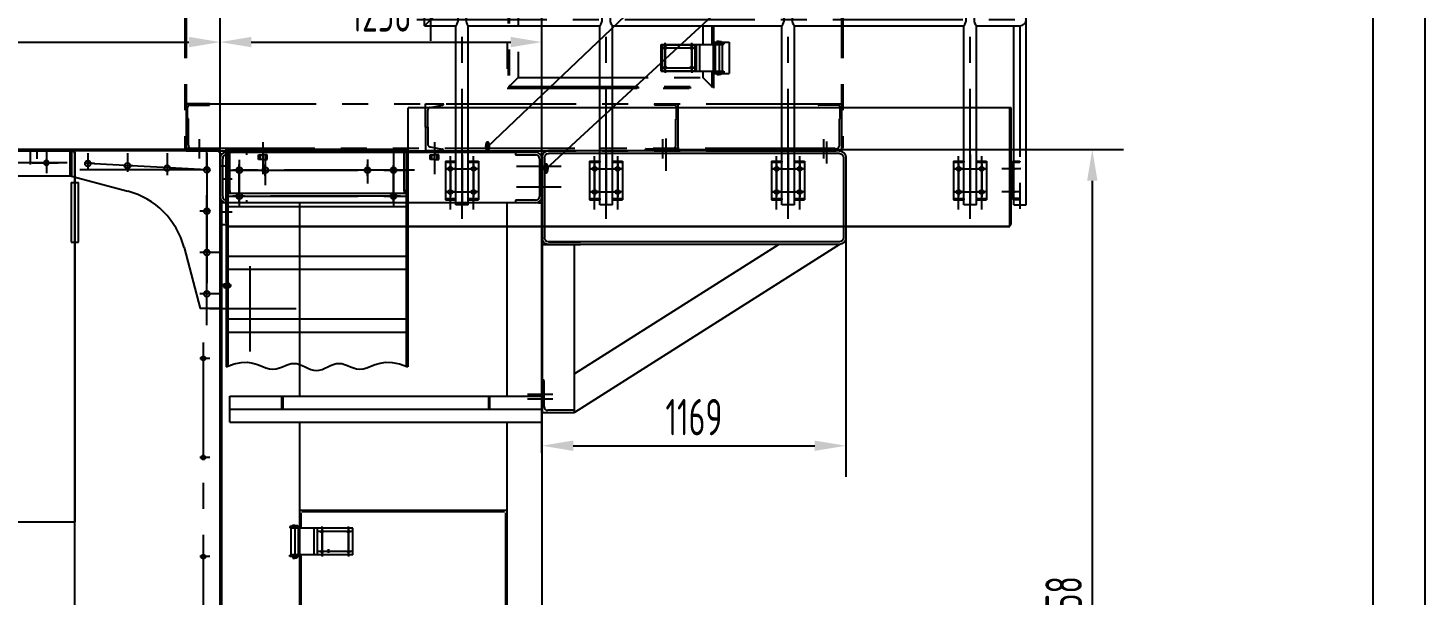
# Model space of a CAD drawing. Header units: millimetres. Extents: x 0 to 16800, y -476 to 11880.
# Drawn here: x 11427 to 16800, y 5727 to 7908 of the extents above; entities that cross this region are included whole.
import ezdxf
from ezdxf.enums import TextEntityAlignment as Align

# ---------------------------------------------------------------- set-up
doc = ezdxf.new("R2010")
doc.units = ezdxf.units.MM
doc.header["$LTSCALE"] = 400
for name, pattern in [('F', [0.75, 0.5, -0.25]), ('G', [2, 1.25, -0.25, 0.25, -0.25]), ('K', [2.5, 1.25, -0.25, 0.25, -0.25, 0.25, -0.25])]:
    doc.linetypes.add(name, pattern=pattern)
for name, color, linetype in [('01', 7, 'Continuous'), ('02', 1, 'Continuous'), ('04', 2, 'F'), ('05', 142, 'G'), ('07', 6, 'K'), ('08', 1, 'Continuous'), ('11', 3, 'Continuous')]:
    doc.layers.add(name, color=color, linetype=linetype)
doc.layers.get('04').off()
doc.styles.get("Standard").update_dxf_attribs({"font": 'isocp', "width": 0.707, "bigfont": 'intecad.shx'})
doc.dimstyles.new('INTE', dxfattribs={"dimscale": 40, "dimtxt": 3.5, "dimasz": 3, "dimexe": 3, "dimexo": 0, "dimgap": 1, "dimtad": 1, "dimdec": 0, "dimdsep": 46, "dimtxsty": 'Standard', "dimcen": 0, "dimclrd": 1, "dimclre": 1, "dimclrt": 3, "dimaunit": 1, "dimadec": 0, "dimazin": 0, "dimtfac": 1, "dimtdec": 0, "dimtmove": 0, "dimatfit": 0, "dimfxl": 1, "dimarcsym": 0})

# ---------------------------------------------------------------- blocks, each defined once
blk = doc.blocks.new('*D148')
at = {"layer": '08', "color": 1, "lineweight": -2}
for p, q in [((13863.1, 7440), (15640.2, 7440)), ((15520.2, 7320), (15520.2, 3902)), ((12131, 3782), (15640.2, 3782))]:
    blk.add_line(p, q, dxfattribs=at)
at = {"layer": '08', "color": 1}
for points in [[(15500.2, 7320), (15540.2, 7320), (15520.2, 7440)], [(15500.2, 3902), (15540.2, 3902), (15520.2, 3782)]]:
    blk.add_solid(points, dxfattribs=at)
at = {"layer": 'Defpoints', "color": 0}
for p in [(13863.1, 7440), (12131, 3782), (15520.2, 3782)]:
    blk.add_point(p, dxfattribs=at)
at = {"layer": '08', "color": 3, "insert": (15410.2, 5670.6), "char_height": 140, "attachment_point": 5, "rotation": 90}
blk.add_mtext('3658', dxfattribs=at)
blk = doc.blocks.new('*U129', base_point=(20854.1, 5441.7))
for p, q in [((18536.6, 5791.7), (20365.6, 5791.7)), ((18536.6, 5791.7), (18536.6, 5689.7)), ((20365.6, 5791.7), (20365.6, 5689.7)), ((18536.6, 5689.7), (20365.6, 5689.7))]:
    blk.add_line(p, q)
at = {"layer": '01'}
blk.add_line((18542.6, 5689.7), (18542.6, 5791.7), dxfattribs=at)
for centre in [(18633.6, 5740.7), (18836.6, 5740.7), (19039.6, 5740.7), (19242.6, 5740.7), (19445.6, 5740.7), (19648.6, 5740.7), (19851.6, 5740.7), (20054.6, 5740.7), (20257.6, 5740.7)]:
    blk.add_circle(centre, 9.5, dxfattribs=at)
at = {"layer": '05', "color": 4, "linetype": 'G'}
for p, q in [((18633.6, 5782.5), (18633.6, 5700.7)), ((18836.6, 5782.5), (18836.6, 5700.7)), ((19039.6, 5782.5), (19039.6, 5700.7)), ((19242.6, 5782.5), (19242.6, 5700.7)), ((19445.6, 5782.5), (19445.6, 5700.7)), ((19648.6, 5782.5), (19648.6, 5700.7)), ((19851.6, 5782.5), (19851.6, 5700.7)), ((20054.6, 5782.5), (20054.6, 5700.7)), ((20257.6, 5782.5), (20257.6, 5700.7)), ((18553.5, 5740.7), (20345.8, 5740.7))]:
    blk.add_line(p, q, dxfattribs=at)
blk = doc.blocks.new('ryfyg')
for p, q in [((27038.4, 37106.3), (27597.4, 37106.3)), ((27038.4, 37106.3), (27038.4, 37004.3)), ((27610.4, 37101.8), (27054.9, 37101.8)), ((27597.4, 37106.3), (27610.4, 37093.3)), ((27610.4, 37093.3), (27610.4, 36496.3)), ((27038.4, 37004.3), (27255.5, 36946.7)), ((27472, 36730.5), (27534.4, 36496.3)), ((27610.4, 36496.3), (27534.4, 36496.3))]:
    blk.add_line(p, q)
blk.add_arc((27177.3, 36651.9), 305, 14.9314, 75.1329)
at = {"layer": '01', "color": 7, "linetype": 'Continuous'}
for p, q in [((27605.4, 37106.8), (25227.4, 37106.8)), ((26905.4, 37096.8), (26905.4, 37071.8)), ((27051.4, 33480.8), (27051.4, 37101.8)), ((27605.4, 37106.8), (27605.4, 37101.8)), ((27610.4, 33480.8), (27610.4, 37101.8)), ((27037.4, 36979.8), (27037.4, 36750.8)), ((27037.4, 36979.8), (27065.4, 36979.8)), ((27065.4, 36750.8), (27065.4, 36979.8)), ((27037.4, 36750.8), (27065.4, 36750.8))]:
    blk.add_line(p, q, dxfattribs=at)
at = {"layer": '01'}
for p, q in [((26294.4, 37101.8), (27046.4, 37101.8)), ((27046.4, 37096.8), (27046.4, 37101.8)), ((27046.4, 37096.8), (27051.4, 37096.8)), ((27054.9, 37101.8), (27051.4, 37101.8)), ((27051.4, 37096.8), (27051.4, 35674.8)), ((26289.4, 35674.8), (27051.4, 35674.8))]:
    blk.add_line(p, q, dxfattribs=at)
for centre, radius in [((26942.4, 37055.8), 8), ((27101.9, 37052.8), 11), ((27254.4, 37044.8), 11), ((27407.4, 37035.8), 11), ((27559.4, 37028.8), 11), ((27559.4, 36869.8), 11), ((27559.4, 36710.8), 11), ((27559.4, 36710.8), 11), ((27559.4, 36551.8), 11), ((27559.4, 36551.8), 11), ((27546.4, 36303.8), 8), ((27546.4, 35922.8), 8), ((27546.4, 35541.8), 8)]:
    blk.add_circle(centre, radius, dxfattribs=at)
at = {"layer": '05'}
for p, q in [((26880.4, 37096.8), (26880.4, 37049.9)), ((26942.4, 37096.8), (26942.4, 37033.8)), ((27559.4, 37028.8), (27101.9, 37052.8)), ((27274.8, 37043.8), (27239.3, 37043.8)), ((27254.4, 37059.6), (27254.4, 37035.7))]:
    blk.add_line(p, q, dxfattribs=at)
at = {"layer": '05', "color": 4, "linetype": 'G'}
for p, q in [((27102.4, 37093.3), (27102.4, 37031.7)), ((27254.4, 37093.3), (27254.4, 37021.3)), ((27407.4, 37093.3), (27407.4, 37008.2)), ((27559.4, 36431.7), (27559.4, 37101.8)), ((27559.4, 37093.3), (27559.4, 36496.3)), ((26287.2, 37055.8), (27081.6, 37055.8)), ((27571.6, 37028.8), (27054.9, 37028.8)), ((27127, 37052.8), (27087.1, 37052.8)), ((27571.6, 36869.8), (27532.3, 36869.8)), ((27571.6, 36710.8), (27532.3, 36710.8)), ((27610.4, 36710.8), (27534.4, 36710.8)), ((27571.6, 36551.8), (27532.3, 36551.8)), ((27610.4, 36551.8), (27534.4, 36551.8)), ((27546.4, 33524.8), (27546.4, 36365.2)), ((27571.6, 36303.8), (27532.3, 36303.8)), ((27571.6, 35922.8), (27532.3, 35922.8)), ((27571.6, 35541.8), (27532.3, 35541.8))]:
    blk.add_line(p, q, dxfattribs=at)
at = {"layer": '01', "color": 7, "linetype": 'Continuous', "xscale": -1}
blk.add_blockref('*U129', (24721.9, 36756.8), dxfattribs=at)
blk = doc.blocks.new('*D156')
at = {"layer": '08', "color": 1, "lineweight": -2}
for p, q in [((9765.7, 7439.5), (9765.7, 7973.3)), ((12165.7, 7439.5), (12165.7, 7973.3)), ((9885.7, 7853.3), (12045.7, 7853.3))]:
    blk.add_line(p, q, dxfattribs=at)
at = {"layer": '08', "color": 1}
for points in [[(9885.7, 7873.3), (9885.7, 7833.3), (9765.7, 7853.3)], [(12045.7, 7873.3), (12045.7, 7833.3), (12165.7, 7853.3)]]:
    blk.add_solid(points, dxfattribs=at)
at = {"layer": 'Defpoints', "color": 0}
for p in [(12165.7, 7853.3), (9765.7, 7439.5), (12165.7, 7439.5)]:
    blk.add_point(p, dxfattribs=at)
at = {"layer": '08', "color": 3, "insert": (10965.7, 7963.3), "char_height": 140, "attachment_point": 5}
blk.add_mtext('2400', dxfattribs=at)
blk = doc.blocks.new('*U197', base_point=(2337.3, 1676.3))
at = {"layer": '01'}
blk.add_circle((2337.3, 1676.3), 3, dxfattribs=at)
at = {"layer": '02'}
blk.add_arc((2337.3, 1676.3), 4, 260, 170, dxfattribs=at)
at = {"layer": '05'}
for p, q in [((2344.3, 1676.3), (2330.3, 1676.3)), ((2337.3, 1683.3), (2337.3, 1669.3))]:
    blk.add_line(p, q, dxfattribs=at)
blk = doc.blocks.new('RWERW')
for p, q in [((-8003.1, 30599.4), (-8003.1, 30598.4)), ((-8003.1, 30496.4), (-8003.1, 30495.4))]:
    blk.add_line(p, q)
at = {"layer": '01', "color": 7, "linetype": 'Continuous'}
for p, q in [((-8211, 30598.4), (-7974.1, 30598.4)), ((-7996.1, 30598.4), (-7996.1, 30599.4)), ((-7980.1, 30598.4), (-7980.1, 30599.4)), ((-8211, 30496.4), (-7974.1, 30496.4)), ((-7996.1, 30484.9), (-7980.1, 30484.9))]:
    blk.add_line(p, q, dxfattribs=at)
at = {"layer": '01'}
for p, q in [((-8211, 30496.4), (-8211, 30598.4)), ((-8074.9, 30496.4), (-8074.9, 30598.4)), ((-8062.3, 30496.4), (-8062.3, 30598.4)), ((-8007.1, 30605.4), (-7969.1, 30605.4)), ((-8007.1, 30605.4), (-8007.1, 30599.4)), ((-8007.1, 30599.4), (-7969.1, 30599.4)), ((-8002.1, 30496.4), (-8002.1, 30598.4)), ((-7988.1, 30609.4), (-7996.4, 30609.4)), ((-7996.3, 30605.9), (-7988.1, 30605.9)), ((-7988.1, 30609.4), (-7979.9, 30609.4)), ((-7979.9, 30605.9), (-7988.1, 30605.9)), ((-7974.1, 30496.4), (-7974.1, 30598.4)), ((-7969.1, 30605.4), (-7969.1, 30599.4)), ((-8007.1, 30489.4), (-8007.1, 30495.4)), ((-8007.1, 30495.4), (-7969.1, 30495.4)), ((-8007.1, 30489.4), (-7996.1, 30489.4)), ((-7988.1, 30489.4), (-7997.8, 30489.4)), ((-7997.8, 30489.4), (-7997.8, 30488.4)), ((-7997.8, 30488.4), (-7988.1, 30488.4)), ((-7996.1, 30488.4), (-7996.1, 30484.9)), ((-7996.1, 30484.9), (-7995.2, 30483.4)), ((-7995.5, 30489.4), (-7995.5, 30488.4)), ((-7995.2, 30483.4), (-7988.1, 30483.4)), ((-7988.1, 30489.4), (-7978.4, 30489.4)), ((-7978.4, 30488.4), (-7988.1, 30488.4)), ((-7981, 30483.4), (-7988.1, 30483.4)), ((-7980.1, 30484.9), (-7981, 30483.4)), ((-7980.8, 30489.4), (-7980.8, 30488.4)), ((-7980.1, 30489.4), (-7969.1, 30489.4)), ((-7980.1, 30488.4), (-7980.1, 30484.9)), ((-7978.4, 30489.4), (-7978.4, 30488.4)), ((-7969.1, 30489.4), (-7969.1, 30495.4))]:
    blk.add_line(p, q, dxfattribs=at)
for centre in [(-8195, 30585.4), (-8093, 30585.4), (-8195, 30509.4), (-8093, 30509.4)]:
    blk.add_circle(centre, 3, dxfattribs=at)
for centre, radius, start, end in [((-7996.3, 30607.7), 1.75, 91.2223, 270), ((-7996.6, 30605.4), 0.5, 0, 90), ((-7979.6, 30605.4), 0.5, 90, 180), ((-7979.9, 30607.7), 1.75, 268.7776, 90)]:
    blk.add_arc(centre, radius, start, end, dxfattribs=at)
at = {"layer": '02'}
for centre in [(-8195, 30585.4), (-8093, 30585.4), (-8195, 30509.4), (-8093, 30509.4)]:
    blk.add_arc(centre, 4, 260, 170, dxfattribs=at)
at = {"layer": '05', "color": 4, "linetype": 'G'}
for p, q in [((-8210.2, 30585.4), (-8075.9, 30585.4)), ((-8195, 30492.2), (-8195, 30605.5)), ((-8093, 30492.2), (-8093, 30605.5)), ((-8210.2, 30509.4), (-8075.9, 30509.4))]:
    blk.add_line(p, q, dxfattribs=at)
at = {"layer": '05'}
for p, q in [((-8188, 30585.4), (-8202, 30585.4)), ((-8195, 30592.4), (-8195, 30578.4)), ((-8086, 30585.4), (-8100, 30585.4)), ((-8093, 30592.4), (-8093, 30578.4)), ((-7988.1, 30611.9), (-7988.1, 30480.2)), ((-8188, 30509.4), (-8202, 30509.4)), ((-8188, 30509.4), (-8202, 30509.4)), ((-8195, 30502.4), (-8195, 30516.4)), ((-8195, 30516.4), (-8195, 30502.4)), ((-8117.9, 30504.1), (-8117.9, 30518.1)), ((-8117.9, 30518.1), (-8117.9, 30504.1)), ((-8086, 30509.4), (-8100, 30509.4))]:
    blk.add_line(p, q, dxfattribs=at)
blk = doc.blocks.new('GFFS')
at = {"layer": '01'}
for p, q in [((51135.5, 19220.3), (52335.5, 19220.3)), ((51135.5, 19120.3), (51135.5, 19220.3)), ((51335.5, 19170.3), (51335.5, 19220.3)), ((51340.5, 19170.3), (51340.5, 19220.3)), ((52130.5, 19170.3), (52130.5, 19220.3)), ((52135.5, 19170.3), (52135.5, 19220.3)), ((52335.5, 19120.3), (52335.5, 19220.3))]:
    blk.add_line(p, q, dxfattribs=at)
at = {"layer": '01', "color": 7, "linetype": 'Continuous'}
for p, q in [((51135.5, 19170.3), (52335.5, 19170.3)), ((51135.5, 19120.3), (52335.5, 19120.3))]:
    blk.add_line(p, q, dxfattribs=at)
blk = doc.blocks.new('*U202')
at = {"layer": '01'}
for p, q in [((-18, 0), (-18, 16.5)), ((-18, 16.5), (0, 16.5)), ((-18, 10), (0, 10)), ((0, 16.5), (0, 0)), ((0, -16.5), (0, 0)), ((-18, 0), (-18, -16.5)), ((-18, -10), (0, -10)), ((-18, -16.5), (0, -16.5))]:
    blk.add_line(p, q, dxfattribs=at)
at = {"layer": '05'}
blk.add_line((-19.1, 0), (1.1, 0), dxfattribs=at)
blk = doc.blocks.new('*U185')
at = {"layer": '01'}
for p, q in [((0, 125), (0, 0)), ((0, 125), (5.4, 125)), ((8, 22), (8, 122.4)), ((0, 0), (125, 0)), ((122.4, 8), (22, 8)), ((125, 0), (125, 5.4))]:
    blk.add_line(p, q, dxfattribs=at)
for centre, radius, start, end in [((5.4, 122.4), 2.64, 0.2621, 90), ((22, 22), 14, 180, 269.8782), ((122.4, 5.4), 2.64, 0, 90)]:
    blk.add_arc(centre, radius, start, end, dxfattribs=at)
blk = doc.blocks.new('ZC')
at = {"layer": '01'}
for p, q in [((30332, 18562.9), (30332, 18252.9)), ((30342, 18562.9), (30342, 18252.9)), ((30357, 18587.9), (31476, 18587.9)), ((30357, 18577.9), (31476, 18577.9)), ((31491, 18562.9), (31491, 18252.9)), ((31501, 18562.9), (31501, 18252.9)), ((30357, 18237.9), (31476, 18237.9)), ((30357, 18227.9), (31476, 18227.9)), ((31476, 18237.9), (31353, 18237.9)), ((31501, 18227.9), (31353, 18227.9)), ((31501, 17582.4), (31376, 17582.4))]:
    blk.add_line(p, q, dxfattribs=at)
at = {"layer": '01', "color": 7, "linetype": 'Continuous'}
for p, q in [((31491, 18562.9), (31491, 18252.9)), ((31501, 18562.9), (31501, 17582.4)), ((30357, 18227.9), (31376, 17582.4)), ((30590.6, 18227.9), (31376, 17730.4)), ((31376, 17585.1), (31376, 18227.9))]:
    blk.add_line(p, q, dxfattribs=at)
at = {"layer": '01'}
for centre, radius, start, end in [((30357, 18562.9), 25, 90, 180), ((30357, 18562.9), 15, 90, 180), ((31476, 18562.9), 25, 0, 90), ((31476, 18562.9), 15, 0, 90), ((30357, 18252.9), 25, 180, 270), ((30357, 18252.9), 15, 180, 270), ((31476, 18252.9), 15, 270, 0), ((31476, 18252.9), 25, 270, 0)]:
    blk.add_arc(centre, radius, start, end, dxfattribs=at)
at = {"layer": '05'}
for p, q in [((30406, 18539.6), (30406, 18623.8)), ((31025, 18634.9), (31025, 18511.1)), ((31427.9, 18527.9), (31593.8, 18527.9)), ((31427.9, 18447.9), (31593.8, 18447.9)), ((31557.4, 17652.4), (31458.8, 17652.4))]:
    blk.add_line(p, q, dxfattribs=at)
at = {"layer": '04', "xscale": -1}
blk.add_blockref('*U185', (31501, 17582.4), dxfattribs=at)
blk = doc.blocks.new('hfssr')
at = {"layer": '01'}
for p, q in [((18030.5, 7401.2), (18030.5, 7546.2)), ((18122.5, 7571.2), (18122.5, 7561.2)), ((19156.5, 7571.2), (19156.5, 7561.2)), ((19233.5, 7571.2), (19156.5, 7571.2)), ((19248.5, 7546.2), (19248.5, 7401.2)), ((19258.5, 7546.2), (19258.5, 7401.2)), ((18033.5, 7376.2), (18020.5, 7376.2)), ((18122.5, 7386.2), (18122.5, 7376.2)), ((19156.5, 7386.2), (19156.5, 7376.2)), ((19233.5, 7386.2), (19156.5, 7386.2)), ((19245.5, 7376.2), (19156.5, 7376.2)), ((19245.5, 7376.2), (19258.5, 7376.2)), ((18035.2, 7058.2), (18035.2, 7065.4)), ((18035.2, 7065.4), (18040.5, 7065.4)), ((18040.5, 7062.2), (18035.2, 7062.2)), ((18035.2, 7058.2), (18035.2, 7051)), ((18040.5, 7054.2), (18035.2, 7054.2)), ((18035.2, 7051), (18040.5, 7051)), ((18040.5, 7065.4), (18040.5, 7058.2)), ((18040.5, 7051), (18040.5, 7058.2)), ((18050.6, 7064.3), (18048.5, 7064.3)), ((18048.5, 7064.3), (18048.5, 7058.2)), ((18050.6, 7058.2), (18048.5, 7059.4)), ((18048.5, 7058.2), (18050.6, 7057)), ((18048.5, 7052), (18048.5, 7058.2)), ((18050.6, 7052), (18048.5, 7052)), ((18057.4, 7065.4), (18050.6, 7065.4)), ((18050.6, 7065.4), (18050.6, 7058.2)), ((18050.6, 7058.2), (18050.6, 7064.3)), ((18057.4, 7062.2), (18050.6, 7062.2)), ((18050.6, 7058.2), (18050.6, 7052)), ((18050.6, 7051), (18050.6, 7058.2)), ((18057.4, 7054.2), (18050.6, 7054.2)), ((18057.4, 7051), (18050.6, 7051)), ((18057.4, 7058.2), (18057.4, 7065.4)), ((18057.4, 7062.2), (18060.5, 7062.2)), ((18057.4, 7058.2), (18057.4, 7051)), ((18057.4, 7054.2), (18060.5, 7054.2)), ((18060.5, 7062.2), (18060.5, 7058.2)), ((18060.5, 7054.2), (18060.5, 7058.2))]:
    blk.add_line(p, q, dxfattribs=at)
at = {"layer": '01', "color": 7, "linetype": 'Continuous'}
for p, q in [((18045.5, 7576.2), (19233.5, 7576.2)), ((18045.5, 7571.2), (19233.5, 7571.2)), ((19156.5, 7561.2), (19233.5, 7561.2)), ((18020.5, 7376.2), (18020.5, 3955.2)), ((19156.5, 7376.2), (18020.5, 7376.2)), ((18025.5, 7376.2), (18025.5, 3955.2)), ((18326.5, 7376.2), (18326.5, 6633.5)), ((19123.5, 7376.2), (19123.5, 6633.5)), ((19258.5, 7376.2), (19258.5, 3955.2)), ((18326.5, 6533.5), (18326.5, 6293.2)), ((19123.5, 6533.5), (19123.5, 6293.2)), ((18326.5, 6293.2), (18326.5, 6233.5)), ((19123.5, 6293.2), (19123.5, 6233.5)), ((18326.5, 6233.5), (18326.5, 3955.2)), ((19123.5, 6233.5), (19123.5, 3955.2)), ((19123.5, 6193.2), (18326.5, 6193.2)), ((18331.5, 6184.7), (18331.5, 6125.2)), ((19115, 6188.2), (18335, 6188.2)), ((19118.5, 6184.7), (19118.5, 5216.3)), ((18331.5, 6023.2), (18331.5, 4355.3))]:
    blk.add_line(p, q, dxfattribs=at)
at = {"layer": '01'}
for centre, radius, start, end in [((18045.5, 7546.2), 25, 90, 180), ((18045.5, 7546.2), 15, 90, 180), ((19233.5, 7546.2), 25, 0, 90), ((19233.5, 7546.2), 15, 0, 90), ((18045.5, 7401.2), 25, 180, 270), ((18045.5, 7401.2), 15, 180, 270), ((19233.5, 7401.2), 15, 270, 0), ((19233.5, 7401.2), 25, 270, 0)]:
    blk.add_arc(centre, radius, start, end, dxfattribs=at)
at = {"layer": '02'}
for p, q in [((18060.5, 7061.2), (18057.4, 7061.2)), ((18060.5, 7055.2), (18057.4, 7055.2))]:
    blk.add_line(p, q, dxfattribs=at)
at = {"layer": '05'}
for p, q in [((18185, 7609.4), (18185, 7487.2)), ((18845, 7609.4), (18845, 7487.2)), ((19331.6, 7516.2), (19160.8, 7516.2)), ((19331.6, 7436.2), (19160.8, 7436.2)), ((18135.5, 7132.6), (18135.5, 6804.8)), ((18031.1, 7058.2), (18064.1, 7058.2)), ((18052.7, 7058.2), (18042.4, 7058.2)), ((18055.5, 7058.2), (18049.6, 7058.2)), ((18313.2, 6968.2), (17979.4, 6968.2)), ((19202.2, 6623.2), (19300.8, 6623.2)), ((18412.5, 6029.2), (18412.5, 6043.2)), ((18514.5, 6029.2), (18514.5, 6043.2))]:
    blk.add_line(p, q, dxfattribs=at)
at = {"layer": '05', "color": 4, "linetype": 'G'}
for p, q in [((18412.5, 6129.4), (18412.5, 6016.2)), ((18514.5, 6129.4), (18514.5, 6016.2)), ((18529.8, 6112.2), (18395.5, 6112.2)), ((18529.8, 6036.2), (18395.5, 6036.2))]:
    blk.add_line(p, q, dxfattribs=at)
at = {"xscale": -1}
blk.add_blockref('ZC', (50759.6, -11011.7), dxfattribs=at)
at = {"rotation": 90}
blk.add_blockref('*U202', (18185, 7561.2), dxfattribs=at)
at = {"layer": '01'}
blk.add_blockref('GFFS', (-33077, -12586.8), dxfattribs=at)
at = {"layer": '01', "xscale": -1}
blk.add_blockref('RWERW', (10319.7, -24473.2), dxfattribs=at)
at = {"layer": '01', "extrusion": (0, 0, -1), "zscale": -1}
for p in [(-18412.5, 6112.2), (-18514.5, 6112.2), (-18412.5, 6036.2), (-18514.5, 6036.2)]:
    blk.add_blockref('*U197', p, dxfattribs=at)
at = {"layer": '04', "linetype": 'ByBlock', "rotation": 90}
blk.add_blockref('*U202', (18845, 7561.2), dxfattribs=at)
blk = doc.blocks.new('*U205', base_point=(2337.3, 1676.3))
at = {"layer": '01'}
blk.add_circle((2337.3, 1676.3), 3, dxfattribs=at)
at = {"layer": '02'}
blk.add_arc((2337.3, 1676.3), 4, 260, 170, dxfattribs=at)
at = {"layer": '05'}
for p, q in [((2344.3, 1676.3), (2330.3, 1676.3)), ((2337.3, 1683.3), (2337.3, 1669.3))]:
    blk.add_line(p, q, dxfattribs=at)
blk = doc.blocks.new('hjgd')
at = {"layer": '07', "color": 6, "linetype": 'K'}
for p, q in [((17740.1, 15668.5), (17740.1, 12822.5)), ((17745.1, 15668.5), (17745.1, 12812.5)), ((20265.1, 15668.5), (20265.1, 12812.5)), ((20270.1, 15668.5), (20270.1, 12822.5)), ((19731.6, 14891.5), (19731.6, 13221.5)), ((19766.6, 14891.5), (19766.6, 13221.5)), ((19770.1, 14891.5), (19770.1, 13221.5)), ((19773.1, 14891.5), (19773.1, 13221.5)), ((18979.1, 14028.4), (18979.1, 13053.5)), ((18983.1, 14002.5), (18983.1, 13060)), ((18986.6, 14002.7), (18986.6, 13056.5)), ((19021.6, 13993), (19021.6, 13095)), ((19571, 13221.5), (19808, 13221.5)), ((19571, 13119.5), (19571, 13221.5)), ((19575, 13220.5), (19701, 13220.5)), ((19575, 13220.5), (19575, 13120.5)), ((19587, 13115.3), (19587, 13228.5)), ((19587, 13225.8), (19587, 13112.5)), ((19689, 13115.3), (19689, 13228.5)), ((19689, 13225.8), (19689, 13112.5)), ((19701, 13220.5), (19701, 13120.5)), ((19707.1, 13119.5), (19707.1, 13221.5)), ((19719.7, 13119.5), (19719.7, 13221.5)), ((19773.1, 13230.5), (19784.1, 13230.5)), ((19773.1, 13119.5), (19773.1, 13221.5)), ((19774.9, 13228.5), (19813, 13228.5)), ((19774.9, 13228.5), (19774.9, 13222.5)), ((19774.9, 13222.5), (19813, 13222.5)), ((19779, 13222.5), (19779, 13221.5)), ((19780, 13119.5), (19780, 13221.5)), ((19794, 13232.5), (19785.8, 13232.5)), ((19785.8, 13229), (19794, 13229)), ((19786, 13221.5), (19786, 13222.5)), ((19794, 13233), (19794, 13107)), ((19794, 13232.5), (19802.3, 13232.5)), ((19802.2, 13229), (19794, 13229)), ((19802, 13221.5), (19802, 13222.5)), ((19804, 13230.5), (19833.1, 13230.5)), ((19808, 13119.5), (19808, 13221.5)), ((19813, 13228.5), (19813, 13222.5)), ((19833.1, 13230.5), (19833.1, 13110.5)), ((19571.7, 13208.5), (19706.1, 13208.5)), ((19571.7, 13208.5), (19706.1, 13208.5)), ((19574.6, 13208.5), (19681.1, 13208.5)), ((19594, 13208.5), (19580, 13208.5)), ((19587, 13201.5), (19587, 13215.5)), ((19696, 13208.5), (19682, 13208.5)), ((19689, 13201.5), (19689, 13215.5)), ((19571, 13119.5), (19808, 13119.5)), ((19571.7, 13132.5), (19706.1, 13132.5)), ((19574.6, 13132.5), (19571.7, 13132.5)), ((19571.7, 13132.5), (19706.1, 13132.5)), ((19575, 13120.5), (19701, 13120.5)), ((19594, 13132.5), (19580, 13132.5)), ((19587, 13125.5), (19587, 13139.5)), ((19587, 13125.5), (19587, 13139.5)), ((19689, 13125.5), (19689, 13139.5)), ((19689, 13125.5), (19689, 13139.5)), ((19731.6, 13119.5), (19731.6, 13095)), ((19766.6, 13119.5), (19766.6, 13056.5)), ((19770.1, 13119.5), (19770.1, 13060)), ((19773.1, 13119.5), (19773.1, 13053.5)), ((19774.9, 13118.5), (19813, 13118.5)), ((19774.9, 13112.5), (19774.9, 13118.5)), ((19774.9, 13112.5), (19786, 13112.5)), ((19779, 13119.5), (19779, 13118.5)), ((19794, 13112.5), (19784.3, 13112.5)), ((19784.3, 13112.5), (19784.3, 13111.5)), ((19784.3, 13111.5), (19794, 13111.5)), ((19786, 13111.5), (19786, 13108)), ((19794, 13114.5), (19794, 13104.3)), ((19794, 13112.5), (19803.7, 13112.5)), ((19803.7, 13111.5), (19794, 13111.5)), ((19802, 13112.5), (19813, 13112.5)), ((19802, 13111.5), (19802, 13108)), ((19803.7, 13112.5), (19803.7, 13111.5)), ((19813, 13118.5), (19813, 13112.5)), ((18983.1, 13060), (19770.1, 13060)), ((18989.6, 13063), (18986.6, 13063)), ((18989.6, 13063), (19021.6, 13095)), ((18989.6, 13063), (18989.6, 13060)), ((19021.6, 13095), (19731.6, 13095)), ((19763.6, 13063), (19731.6, 13095)), ((19763.6, 13063), (19763.6, 13060)), ((19763.6, 13063), (19766.6, 13063)), ((19773.1, 13110.5), (19786, 13110.5)), ((19786, 13108), (19786.9, 13106.5)), ((19786, 13108), (19802, 13108)), ((19786.9, 13106.5), (19794, 13106.5)), ((19801.1, 13106.5), (19794, 13106.5)), ((19802, 13108), (19801.1, 13106.5)), ((19802, 13110.5), (19833.1, 13110.5)), ((18979.1, 13053.5), (19773.1, 13053.5)), ((18986.6, 13056.5), (19766.6, 13056.5)), ((17745.1, 12993.5), (20265.1, 12993.5)), ((17835.1, 12993.5), (17745.1, 12993.5)), ((17745.1, 12993.5), (17745.1, 12937.5)), ((17750.1, 12939.2), (17750.1, 12979.5)), ((17759.1, 12988.5), (17833.4, 12988.5)), ((17835.1, 12993.5), (17835.1, 12990.2)), ((18665.1, 12993.5), (18735.1, 12993.5)), ((18665.1, 12903.5), (18665.1, 12993.5)), ((18674.1, 12903.5), (18674.1, 12969)), ((18682.6, 12979.3), (18730.8, 12988.4)), ((19546.1, 12993.5), (19546.1, 12990.2)), ((19546.1, 12993.5), (19636.1, 12993.5)), ((19622.1, 12988.5), (19547.7, 12988.5)), ((19631.1, 12939.2), (19631.1, 12979.5)), ((19636.1, 12993.5), (19636.1, 12937.5)), ((20175.1, 12993.5), (20175.1, 12990.2)), ((20175.1, 12993.5), (20265.1, 12993.5)), ((20251.1, 12988.5), (20176.7, 12988.5)), ((20260.1, 12939.2), (20260.1, 12979.5)), ((20265.1, 12993.5), (20265.1, 12937.5)), ((17745.1, 12937.5), (17745.1, 12812.5)), ((17745.1, 12937.5), (17748.4, 12937.5)), ((17745.1, 12937.5), (17750.4, 12937.5)), ((17753.1, 12834.5), (17753.1, 12934.9)), ((18663, 12903.5), (18675.7, 12903.5)), ((18665.1, 12903.5), (18665.1, 12813.5)), ((18674.1, 12903.5), (18674.1, 12838.1)), ((19628.1, 12834.5), (19628.1, 12934.9)), ((19636.1, 12937.5), (19630.7, 12937.5)), ((19636.1, 12937.5), (19632.7, 12937.5)), ((19636.1, 12937.5), (19636.1, 12812.5)), ((20257.1, 12834.5), (20257.1, 12934.9)), ((20265.1, 12937.5), (20259.7, 12937.5)), ((20265.1, 12937.5), (20261.7, 12937.5)), ((20265.1, 12937.5), (20265.1, 12812.5)), ((17794.1, 12857.6), (17794.1, 12782.9)), ((19577.1, 12857.6), (19577.1, 12782.9)), ((20196.1, 12857.6), (20196.1, 12782.9)), ((17740.1, 12822.5), (20270.1, 12822.5)), ((17745.1, 12812.5), (20265.1, 12812.5)), ((17745.1, 12812.5), (17870.1, 12812.5)), ((17868.5, 12820.5), (17767, 12820.5)), ((17870.1, 12812.5), (17870.1, 12819)), ((18665.1, 12813.5), (18735.1, 12813.5)), ((18682.6, 12827.8), (18730.8, 12818.7)), ((19511.1, 12812.5), (19511.1, 12819)), ((19636.1, 12812.5), (19511.1, 12812.5)), ((19512.6, 12820.5), (19614.1, 12820.5)), ((20140.1, 12812.5), (20140.1, 12819)), ((20265.1, 12812.5), (20140.1, 12812.5)), ((20141.6, 12820.5), (20243.1, 12820.5))]:
    blk.add_line(p, q, dxfattribs=at)
for centre in [(19587, 13208.5), (19689, 13208.5), (19587, 13132.5), (19689, 13132.5)]:
    blk.add_circle(centre, 5, dxfattribs=at)
for centre, radius, start, end in [((19785.8, 13230.8), 1.75, 91.2223, 270), ((19785.5, 13228.5), 0.5, 0, 90), ((19802.5, 13228.5), 0.5, 90, 180), ((19802.3, 13230.8), 1.75, 268.7776, 90), ((17759.1, 12979.5), 9, 90, 180), ((17833.4, 12990.2), 1.65, 269.954, 0), ((18684.6, 12969), 10.5, 100.7056, 180), ((18729.8, 12993.5), 5.25, 280.7056, 0), ((19547.7, 12990.2), 1.65, 180, 270.046), ((19622.1, 12979.5), 9, 0, 90), ((20176.7, 12990.2), 1.65, 180, 270.046), ((20251.1, 12979.5), 9, 0, 90), ((17748.4, 12939.2), 1.65, 270, 359.985), ((17750.4, 12934.9), 2.64, 0.2621, 90), ((19630.7, 12934.9), 2.64, 90, 179.7379), ((19632.7, 12939.2), 1.65, 180.015, 270), ((20259.7, 12934.9), 2.64, 90, 179.7379), ((20261.7, 12939.2), 1.65, 180.015, 270), ((17767.1, 12834.5), 14, 180, 269.8782), ((17868.5, 12819), 1.52, 0, 90), ((18684.6, 12838.1), 10.5, 180, 259.2944), ((18729.8, 12813.5), 5.25, 0, 79.2944), ((19512.6, 12819), 1.52, 90, 180), ((19614.1, 12834.5), 14, 270.1218, 360), ((20141.6, 12819), 1.52, 90, 180), ((20243.1, 12834.5), 14, 270.1218, 360)]:
    blk.add_arc(centre, radius, start, end, dxfattribs=at)
for p in [(19587, 13208.5), (19689, 13208.5), (19587, 13132.5), (19689, 13132.5)]:
    blk.add_blockref('*U205', p, dxfattribs=at)
blk = doc.blocks.new('adsf134q56werasf')
for p, q in [((11605.4, 14234), (11605.4, 14085)), ((11605.4, 14234), (11644.9, 14234)), ((11605.4, 14229), (11644.9, 14229)), ((11627.4, 14229), (11627.4, 14234)), ((11644.1, 14234), (11644.1, 14229)), ((11692.9, 14234), (11732.4, 14234)), ((11692.9, 14229), (11732.4, 14229)), ((11693.8, 14234), (11693.8, 14229)), ((11710.4, 14229), (11710.4, 14234)), ((11732.4, 14234), (11732.4, 14085)), ((12159.4, 14234), (12159.4, 14085)), ((12159.4, 14234), (12198.9, 14234)), ((12159.4, 14229), (12198.9, 14229)), ((12181.4, 14229), (12181.4, 14234)), ((12198.1, 14234), (12198.1, 14229)), ((12246.9, 14234), (12286.4, 14234)), ((12246.9, 14229), (12286.4, 14229)), ((12247.8, 14234), (12247.8, 14229)), ((12264.4, 14229), (12264.4, 14234)), ((12286.4, 14234), (12286.4, 14085)), ((12859.4, 14234), (12859.4, 14085)), ((12859.4, 14234), (12898.9, 14234)), ((12859.4, 14229), (12898.9, 14229)), ((12881.4, 14229), (12881.4, 14234)), ((12898.1, 14234), (12898.1, 14229)), ((12946.9, 14234), (12986.4, 14234)), ((12946.9, 14229), (12986.4, 14229)), ((12947.8, 14234), (12947.8, 14229)), ((12964.4, 14229), (12964.4, 14234)), ((12986.4, 14234), (12986.4, 14085)), ((13559.4, 14234), (13559.4, 14085)), ((13559.4, 14234), (13598.9, 14234)), ((13559.4, 14229), (13598.9, 14229)), ((13581.4, 14229), (13581.4, 14234)), ((13598.1, 14234), (13598.1, 14229)), ((13646.9, 14234), (13686.4, 14234)), ((13646.9, 14229), (13686.4, 14229)), ((13647.8, 14234), (13647.8, 14229)), ((13664.4, 14229), (13664.4, 14234)), ((13686.4, 14234), (13686.4, 14085)), ((13781.4, 14096), (13781.4, 14223)), ((13786.4, 14096), (13786.4, 14223)), ((13792.4, 14234), (13814.4, 14234)), ((13792.4, 14229), (13814.4, 14229)), ((13814.4, 14234), (13814.4, 14229)), ((11605.4, 14090), (11644.9, 14090)), ((11605.4, 14085), (11644.9, 14085)), ((11627.4, 14085), (11627.4, 14090)), ((11644.1, 14090), (11644.1, 14085)), ((11692.9, 14090), (11732.4, 14090)), ((11692.9, 14085), (11732.4, 14085)), ((11693.8, 14090), (11693.8, 14085)), ((11710.4, 14085), (11710.4, 14090)), ((12159.4, 14090), (12198.9, 14090)), ((12159.4, 14085), (12198.9, 14085)), ((12181.4, 14085), (12181.4, 14090)), ((12198.1, 14090), (12198.1, 14085)), ((12246.9, 14090), (12286.4, 14090)), ((12246.9, 14085), (12286.4, 14085)), ((12247.8, 14090), (12247.8, 14085)), ((12264.4, 14085), (12264.4, 14090)), ((12859.4, 14090), (12898.9, 14090)), ((12859.4, 14085), (12898.9, 14085)), ((12881.4, 14085), (12881.4, 14090)), ((12898.1, 14090), (12898.1, 14085)), ((12946.9, 14090), (12986.4, 14090)), ((12946.9, 14085), (12986.4, 14085)), ((12947.8, 14090), (12947.8, 14085)), ((12964.4, 14085), (12964.4, 14090)), ((13559.4, 14090), (13598.9, 14090)), ((13559.4, 14085), (13598.9, 14085)), ((13581.4, 14085), (13581.4, 14090)), ((13598.1, 14090), (13598.1, 14085)), ((13646.9, 14090), (13686.4, 14090)), ((13646.9, 14085), (13686.4, 14085)), ((13647.8, 14090), (13647.8, 14085)), ((13664.4, 14085), (13664.4, 14090)), ((13814.4, 14090), (13792.4, 14090)), ((13814.4, 14085), (13792.4, 14085)), ((13814.4, 14090), (13814.4, 14085))]:
    blk.add_line(p, q)
for centre in [(11624.4, 14204), (11624.4, 14204), (11713.4, 14204), (11713.4, 14204), (12178.4, 14204), (12178.4, 14204), (12267.4, 14204), (12267.4, 14204), (12878.4, 14204), (12878.4, 14204), (12967.4, 14204), (12967.4, 14204), (13578.4, 14204), (13578.4, 14204), (13667.4, 14204), (13667.4, 14204), (11624.4, 14115), (11624.4, 14115), (11713.4, 14115), (11713.4, 14115), (12178.4, 14115), (12178.4, 14115), (12267.4, 14115), (12267.4, 14115), (12878.4, 14115), (12878.4, 14115), (12967.4, 14115), (12967.4, 14115), (13578.4, 14115), (13578.4, 14115), (13667.4, 14115), (13667.4, 14115)]:
    blk.add_circle(centre, 8)
for centre, radius, start, end in [((13792.4, 14223), 11, 90, 180), ((13792.4, 14223), 6, 90, 180), ((13792.4, 14096), 11, 180, 270), ((13792.4, 14096), 6, 180, 270)]:
    blk.add_arc(centre, radius, start, end)
at = {"layer": '01', "color": 7, "linetype": 'Continuous'}
for p, q in [((11524.9, 15502), (13815.1, 15502.3)), ((11524.9, 14754), (11524.9, 15502)), ((13838.4, 14065), (13838.4, 15478.3)), ((11572.9, 15454), (11644.9, 15454)), ((11572.9, 15152), (11572.9, 15454)), ((11644.9, 15152), (11644.9, 15454)), ((11692.9, 15152), (11692.9, 15454)), ((12198.9, 15152), (12198.9, 15454)), ((12246.9, 15454), (12580.9, 15454)), ((12246.9, 15152), (12246.9, 15454)), ((12580.9, 15454), (12898.9, 15454)), ((12898.9, 15152), (12898.9, 15454)), ((12946.9, 15454), (13598.9, 15454)), ((12946.9, 15152), (12946.9, 15454)), ((13598.9, 15152), (13598.9, 15454)), ((13646.9, 15454), (13815.1, 15454.3)), ((13646.9, 15152), (13646.9, 15454)), ((13790.4, 15152), (13790.4, 15454)), ((11572.9, 15152), (11644.9, 15152)), ((11572.9, 15104), (11644.9, 15104)), ((11572.9, 14802), (11572.9, 15104)), ((11644.9, 14802), (11644.9, 15104)), ((11692.9, 15152), (12198.9, 15152)), ((11692.9, 15104), (12198.9, 15104)), ((11692.9, 14802), (11692.9, 15104)), ((12198.9, 14802), (12198.9, 15104)), ((12246.9, 15152), (12898.9, 15152)), ((12246.9, 15104), (12898.9, 15104)), ((12246.9, 14802), (12246.9, 15104)), ((12898.9, 14802), (12898.9, 15104)), ((12946.9, 15152), (13598.9, 15152)), ((12946.9, 15104), (13598.9, 15104)), ((12946.9, 14802), (12946.9, 15104)), ((13598.9, 14802), (13598.9, 15104)), ((13646.9, 14802), (13646.9, 15104)), ((13790.4, 14802), (13790.4, 15104)), ((11572.9, 14802), (11644.9, 14802)), ((11692.9, 14802), (12198.9, 14802)), ((12246.9, 14802), (12898.9, 14802)), ((12946.9, 14802), (13598.9, 14802)), ((11524.9, 14754), (11644.9, 14754)), ((11644.9, 14065), (11644.9, 14754)), ((11692.9, 14754), (12198.9, 14754)), ((11692.9, 14065), (11692.9, 14754)), ((12198.9, 14065), (12198.9, 14754)), ((12246.9, 14754), (12898.9, 14754)), ((12246.9, 14065), (12246.9, 14754)), ((12898.9, 14065), (12898.9, 14754)), ((12946.9, 14754), (13598.9, 14754)), ((12946.9, 14065), (12946.9, 14754)), ((13598.9, 14065), (13598.9, 14754)), ((13646.9, 14065), (13646.9, 14754)), ((13790.4, 14233.8), (13790.4, 14754)), ((13790.4, 14090.4), (13790.4, 14228.7)), ((13790.4, 14065), (13790.4, 14085.2)), ((11692.9, 14065), (11644.9, 14065)), ((12246.9, 14065), (12198.9, 14065)), ((12946.9, 14065), (12898.9, 14065)), ((13646.9, 14065), (13598.9, 14065))]:
    blk.add_line(p, q, dxfattribs=at)
at = {"layer": '01'}
for p, q in [((12198.9, 15454), (11692.9, 15454)), ((13646.9, 15152), (13814.4, 15152)), ((13646.9, 15104), (13814.4, 15104)), ((13646.9, 14802), (13814.4, 14802)), ((13646.9, 14754), (13814.4, 14754)), ((13790.4, 14065), (13838.4, 14065))]:
    blk.add_line(p, q, dxfattribs=at)
for centre, radius, start, end in [((13814.4, 15478.3), 24, 270, 90), ((11668.9, 15426.5), 36.5, 48.8879, 131.1121), ((12222.9, 15426.5), 36.5, 48.8879, 131.1121), ((12922.9, 15426.5), 36.5, 48.8879, 131.1121), ((13622.9, 15426.5), 36.5, 48.8879, 131.1121), ((11600.4, 15128), 36.5, 138.8879, 221.1121), ((11617.4, 15128), 36.5, 318.8879, 41.1121), ((11720.4, 15128), 36.5, 138.8879, 221.1121), ((12171.4, 15128), 36.5, 318.8879, 41.1121), ((12274.4, 15128), 36.5, 138.8879, 221.1121), ((12871.4, 15128), 36.5, 318.8879, 41.1121), ((12974.4, 15128), 36.5, 138.8879, 221.1121), ((13571.4, 15128), 36.5, 318.8879, 41.1121), ((13674.4, 15128), 36.5, 138.8879, 221.1121), ((13814.4, 15128), 24, 270, 90), ((11617.4, 14778), 36.5, 318.8879, 41.1121), ((11720.4, 14778), 36.5, 138.8879, 221.1121), ((12171.4, 14778), 36.5, 318.8879, 41.1121), ((12274.4, 14778), 36.5, 138.8879, 221.1121), ((12871.4, 14778), 36.5, 318.8879, 41.1121), ((12974.4, 14778), 36.5, 138.8879, 221.1121), ((13571.4, 14778), 36.5, 318.8879, 41.1121), ((13674.4, 14778), 36.5, 138.8879, 221.1121), ((13814.4, 14778), 24, 270, 90)]:
    blk.add_arc(centre, radius, start, end, dxfattribs=at)
at = {"layer": '05', "color": 4, "linetype": 'G'}
for p, q in [((11548.9, 14696.7), (11548.9, 15544.9)), ((11668.9, 14011.6), (11668.9, 15544.9)), ((12222.9, 14011.6), (12222.9, 15544.9)), ((12922.9, 14011.6), (12922.9, 15544.9)), ((13622.9, 14011.6), (13622.9, 15544.9)), ((13814.4, 15550.1), (13814.4, 14024.1)), ((11494.4, 14778), (13888.3, 14778)), ((11624.4, 14047.5), (11624.4, 14252.5)), ((11668.9, 14258.5), (11668.9, 14071.1)), ((11713.4, 14047.5), (11713.4, 14252.5)), ((12178.4, 14047.5), (12178.4, 14252.5)), ((12222.9, 14258.5), (12222.9, 14071.1)), ((12267.4, 14047.5), (12267.4, 14252.5)), ((12878.4, 14047.5), (12878.4, 14252.5)), ((12922.9, 14258.5), (12922.9, 14071.1)), ((12967.4, 14047.5), (12967.4, 14252.5)), ((13578.4, 14047.5), (13578.4, 14252.5)), ((13622.9, 14258.5), (13622.9, 14071.1)), ((13667.4, 14047.5), (13667.4, 14252.5)), ((11608.5, 14204), (11726.2, 14204)), ((11624.4, 14222.8), (11624.4, 14097.2)), ((11713.4, 14223.5), (11713.4, 14095.9)), ((12162.5, 14204), (12280.2, 14204)), ((12178.4, 14222.8), (12178.4, 14097.2)), ((12267.4, 14223.5), (12267.4, 14095.9)), ((12862.5, 14204), (12980.2, 14204)), ((12878.4, 14222.8), (12878.4, 14097.2)), ((12967.4, 14223.5), (12967.4, 14095.9)), ((13562.5, 14204), (13680.2, 14204)), ((13578.4, 14222.8), (13578.4, 14097.2)), ((13667.4, 14223.5), (13667.4, 14095.9)), ((13774.8, 14204), (13796.7, 14204)), ((11608.8, 14115), (11724.9, 14115)), ((12162.8, 14115), (12278.9, 14115)), ((12862.8, 14115), (12978.9, 14115)), ((13562.8, 14115), (13678.9, 14115)), ((13774.3, 14115), (13796.7, 14115))]:
    blk.add_line(p, q, dxfattribs=at)
at = {"layer": '05'}
for p, q in [((11502.4, 15478), (13860.5, 15478)), ((11572.9, 15454), (11524.9, 15502)), ((11502.4, 15128), (13859.8, 15128)), ((11572.9, 14802), (11524.9, 14754))]:
    blk.add_line(p, q, dxfattribs=at)
blk = doc.blocks.new('GGGG')
at = {"layer": '01'}
for p, q in [((13759.7, 6878.2), (13759.7, 6042.3)), ((13759.7, 6878.2), (13765.7, 6878.2)), ((13765.7, 6878.2), (14451.7, 6878.2)), ((13765.7, 6878.2), (13765.7, 6044.6)), ((13773.7, 6720.1), (13773.7, 6878.2)), ((14443.7, 6720.1), (14443.7, 6878.2)), ((14451.7, 6878.2), (14451.7, 6042.3)), ((14451.7, 6878.2), (14457.7, 6878.2)), ((14457.7, 6878.2), (14457.7, 6042.3)), ((13765.7, 6720.1), (13773.7, 6720.1)), ((13773.7, 6720.1), (13773.7, 6710.1)), ((14451.7, 6720.1), (14443.7, 6720.1)), ((14443.7, 6720.1), (14443.7, 6710.1)), ((13765.7, 6710.1), (14451.7, 6710.1)), ((13765.7, 6659.1), (14451.7, 6659.1)), ((13765.7, 6468.8), (14451.7, 6468.8)), ((13765.7, 6417.8), (14451.7, 6417.8)), ((13765.7, 6227.5), (14451.7, 6227.5)), ((13765.7, 6176.5), (14451.7, 6176.5))]:
    blk.add_line(p, q, dxfattribs=at)
for centre in [(13809.7, 6799.2), (13909.7, 6799.2), (14302.7, 6799.2), (14402.7, 6799.2), (13809.7, 6699.2), (14402.7, 6699.2)]:
    blk.add_circle(centre, 11, dxfattribs=at)
at = {"layer": '02'}
blk.add_lwpolyline([(13759.7, 6042.3), (13790.2, 6054.2), (13817.1, 6059.7), (13840.8, 6060.2), (13861.6, 6057), (13880.1, 6051.6), (13896.7, 6045.2), (13911.8, 6039.3), (13925.7, 6035.4), (13938.9, 6034.3), (13951.5, 6035.7), (13963.6, 6038.9), (13975.3, 6043.2), (13986.7, 6047.7), (13997.8, 6051.9), (14008.7, 6055), (14019.5, 6056.1), (14030.4, 6055), (14041.2, 6051.8), (14052, 6047.4), (14062.9, 6042.3), (14073.7, 6037.2), (14084.5, 6032.8), (14095.3, 6029.6), (14106.2, 6028.4), (14117, 6029.6), (14127.8, 6032.8), (14138.7, 6037.2), (14149.5, 6042.3), (14160.3, 6047.4), (14171.1, 6051.8), (14182, 6055), (14192.8, 6056.1), (14203.6, 6055), (14214.6, 6051.9), (14225.7, 6047.7), (14237, 6043.2), (14248.7, 6038.9), (14260.8, 6035.7), (14273.4, 6034.3), (14286.6, 6035.4), (14300.6, 6039.3), (14315.7, 6045.2), (14332.5, 6051.6), (14351.3, 6057), (14372.8, 6060.2), (14397.4, 6059.7), (14425.5, 6054.2), (14457.7, 6042.3)], dxfattribs=at)
at = {"layer": '05', "color": 4, "linetype": 'G'}
for p, q in [((14402.7, 6879.2), (14402.7, 6660.1)), ((13809.7, 6839.1), (13809.7, 6660.1)), ((13909.7, 6839.1), (13909.7, 6741.6)), ((14302.7, 6840), (14302.7, 6748.3)), ((13765.7, 6799.2), (14451.7, 6799.2)), ((13765.7, 6699.2), (14451.7, 6699.2))]:
    blk.add_line(p, q, dxfattribs=at)
blk = doc.blocks.new('adf123q4wer6asf')
for p, q in [((14567.9, 13569), (12254.9, 13569)), ((14567.9, 13126), (14567.9, 13569)), ((14573.9, 13569), (14567.9, 13569)), ((14567.9, 13112), (14567.9, 13569)), ((14573.9, 13126), (14573.9, 13569)), ((11554.9, 13126), (11554.9, 13408)), ((11560.9, 13408), (11560.9, 13112)), ((11560.9, 13408), (11560.9, 13112)), ((14567.9, 13112), (14567.9, 13417)), ((11554.9, 13307), (11560.9, 13307)), ((11554.9, 13285), (11560.9, 13285)), ((11554.9, 13180), (11560.9, 13180)), ((11554.9, 13158), (11560.9, 13158)), ((14567.9, 13112), (11560.9, 13112)), ((11560.9, 13112), (14567.9, 13112)), ((14497.9, 13112), (14559.9, 13112))]:
    blk.add_line(p, q)
for centre in [(12416.9, 13334), (12505.9, 13334), (12970.9, 13334), (13059.9, 13334), (13670.9, 13334), (13759.9, 13334), (14370.9, 13334), (14459.9, 13334), (12416.9, 13245), (12505.9, 13245), (12970.9, 13245), (13059.9, 13245), (13670.9, 13245), (13759.9, 13245), (14370.9, 13245), (14459.9, 13245)]:
    blk.add_circle(centre, 8)
for centre, start, end in [((11568.9, 13126), 180, 235.1501), ((14559.9, 13126), 304.8499, 0)]:
    blk.add_arc(centre, 14, start, end)
at = {"layer": '01'}
for q in [(12254.9, 13569), (11554.9, 13408)]:
    blk.add_line((12254.9, 13408), q, dxfattribs=at)
for centre in [(11604.9, 13329), (11704.9, 13329), (12097.9, 13329), (12197.9, 13329), (11604.9, 13229), (12197.9, 13229)]:
    blk.add_circle(centre, 11, dxfattribs=at)
at = {"layer": '05', "color": 4, "linetype": 'G'}
for p, q in [((12278, 13329), (11579.4, 13329)), ((14610.6, 13334), (14537.6, 13334)), ((11539.2, 13296), (11577, 13296)), ((12224.8, 13229), (11579.4, 13229)), ((14610.6, 13245), (14537.6, 13245)), ((11539.2, 13169), (11577, 13169))]:
    blk.add_line(p, q, dxfattribs=at)
at = {"layer": '05'}
for p, q in [((11604.9, 13201.5), (11604.9, 13350.9)), ((11704.9, 13306.4), (11704.9, 13350.9)), ((12097.9, 13306.4), (12097.9, 13350.9)), ((12197.9, 13204.9), (12197.9, 13348.4)), ((12431.9, 13334), (12401.9, 13334)), ((12416.9, 13349), (12416.9, 13318.9)), ((12520.9, 13334), (12490.9, 13334)), ((12505.9, 13349), (12505.9, 13318.9)), ((12985.9, 13334), (12955.9, 13334)), ((12970.9, 13349), (12970.9, 13318.9)), ((13074.9, 13334), (13044.9, 13334)), ((13059.9, 13349), (13059.9, 13318.9)), ((13685.9, 13334), (13655.9, 13334)), ((13670.9, 13349), (13670.9, 13318.9)), ((13774.9, 13334), (13744.9, 13334)), ((13759.9, 13349), (13759.9, 13318.9)), ((14385.9, 13334), (14355.9, 13334)), ((14370.9, 13349), (14370.9, 13318.9)), ((14474.9, 13334), (14444.9, 13334)), ((14459.9, 13349), (14459.9, 13318.9)), ((12431.9, 13245), (12401.9, 13245)), ((12416.9, 13260), (12416.9, 13229.9)), ((12520.9, 13245), (12490.9, 13245)), ((12505.9, 13260), (12505.9, 13229.9)), ((12505.9, 13260), (12505.9, 13229.9)), ((12985.9, 13245), (12955.9, 13245)), ((12970.9, 13260), (12970.9, 13229.9)), ((13074.9, 13245), (13044.9, 13245)), ((13059.9, 13260), (13059.9, 13229.9)), ((13059.9, 13260), (13059.9, 13229.9)), ((13685.9, 13245), (13655.9, 13245)), ((13670.9, 13260), (13670.9, 13229.9)), ((13774.9, 13245), (13744.9, 13245)), ((13759.9, 13260), (13759.9, 13229.9)), ((13759.9, 13260), (13759.9, 13229.9)), ((14385.9, 13245), (14355.9, 13245)), ((14370.9, 13260), (14370.9, 13229.9)), ((14474.9, 13245), (14444.9, 13245)), ((14459.9, 13260), (14459.9, 13229.9))]:
    blk.add_line(p, q, dxfattribs=at)
blk = doc.blocks.new('adf123qw4er56saf')
at = {"layer": '01'}
for p, q in [((11530.9, 13119), (11530.9, 13346)), ((11530.9, 13346), (11554.9, 13346)), ((11554.9, 13119), (11530.9, 13119))]:
    blk.add_line(p, q, dxfattribs=at)
blk.add_blockref('adf123q4wer6asf', (0, 0), dxfattribs=at)
blk = doc.blocks.new('*D223')
at = {"layer": '08', "color": 1, "lineweight": -2}
for p, q in [((12165.7, 7676.4), (12165.7, 7973.3)), ((13403.7, 6273.5), (13403.7, 7973.3)), ((12285.7, 7853.3), (13283.7, 7853.3))]:
    blk.add_line(p, q, dxfattribs=at)
at = {"layer": '08', "color": 1}
for points in [[(12285.7, 7873.3), (12285.7, 7833.3), (12165.7, 7853.3)], [(13283.7, 7873.3), (13283.7, 7833.3), (13403.7, 7853.3)]]:
    blk.add_solid(points, dxfattribs=at)
at = {"layer": 'Defpoints', "color": 0}
for p in [(13403.7, 7853.3), (12165.7, 7676.4), (13403.7, 6273.5)]:
    blk.add_point(p, dxfattribs=at)
at = {"layer": '08', "color": 3, "insert": (12784.7, 7963.3), "char_height": 140, "attachment_point": 5}
blk.add_mtext('1238', dxfattribs=at)
blk = doc.blocks.new('*D224')
at = {"layer": '08', "color": 1, "lineweight": -2}
for p, q in [((14572.7, 7220.9), (14572.7, 6181.2)), ((13403.7, 6869.6), (13403.7, 6181.2)), ((13523.7, 6301.2), (14452.7, 6301.2))]:
    blk.add_line(p, q, dxfattribs=at)
at = {"layer": '08', "color": 1}
for points in [[(13523.7, 6321.2), (13523.7, 6281.2), (13403.7, 6301.2)], [(14452.7, 6321.2), (14452.7, 6281.2), (14572.7, 6301.2)]]:
    blk.add_solid(points, dxfattribs=at)
at = {"layer": 'Defpoints', "color": 0}
for p in [(14572.7, 7220.9), (13403.7, 6869.6), (14572.7, 6301.2)]:
    blk.add_point(p, dxfattribs=at)
at = {"layer": '08', "color": 3, "insert": (13988.2, 6411.2), "char_height": 140, "attachment_point": 5}
blk.add_mtext('1169', dxfattribs=at)
blk = doc.blocks.new('*U261')
at = {"layer": '01'}
blk.add_lwpolyline([(415, 5), (415, 292)], dxfattribs=at)
at = {"layer": '02'}
blk.add_lwpolyline([(420, 0), (420, 297)], dxfattribs=at)

msp = doc.modelspace()

# ---------------------------------------------------------------- linework, layer by layer
at = {"layer": '02'}
for p, q in [((13194.5, 7450), (15499.1, 9650.1)), ((13419.6, 7365.4), (15504.7, 9288.6))]:
    msp.add_line(p, q, dxfattribs=at)

# ---------------------------------------------------------------- block references
at = {"layer": '01'}
for name, p in [('adsf134q56werasf', (1427.5, -6838)), ('adf123qw4er56saf', (634.8, -5968)), ('GGGG', (-1570, 561.8))]:
    msp.add_blockref(name, p, dxfattribs=at)
at = {"layer": '01', "color": 7, "linetype": 'Continuous'}
msp.add_blockref('ryfyg', (-15444.7, -29666.8), dxfattribs=at)
at = {"layer": '04'}
for name, p in [('hjgd', (-5709.4, -5377.6)), ('hfssr', (-5854.8, -141.2))]:
    msp.add_blockref(name, p, dxfattribs=at)
at = {"layer": '11', "xscale": 40, "yscale": 40, "zscale": 40}
msp.add_blockref('*U261', (0, 0), dxfattribs=at)

# ---------------------------------------------------------------- texts
at = {"layer": '02', "width": 0.605172}
for p, p2 in [((13182.5, 7430), (13206.5, 7430)), ((13407.6, 7345.4), (13431.6, 7345.4))]:
    msp.add_text('●', height=40, dxfattribs=at).set_placement(p, p2, align=Align.FIT)

# ---------------------------------------------------------------- dimensions: what is measured, and where the dimension line sits
at = {"layer": '08'}
dim = msp.add_linear_dim(base=(12165.7, 7853.3), p1=(9765.7, 7439.5), p2=(12165.7, 7439.5), angle=180, dimstyle='INTE', dxfattribs=at)
dim.commit()
dim.dimension.update_dxf_attribs({"geometry": '*D156', "text_midpoint": (10965.7, 7963.3)})
dim = msp.add_linear_dim(base=(13403.7, 7853.3), p1=(12165.7, 7676.4), p2=(13403.7, 6273.5), dimstyle='INTE', dxfattribs=at)
dim.commit()
dim.dimension.update_dxf_attribs({"geometry": '*D223', "text_midpoint": (12784.7, 7963.3)})
dim = msp.add_linear_dim(base=(15520.2, 3782), p1=(13863.1, 7440), p2=(12131, 3782), angle=90, dimstyle='INTE', dxfattribs=at)
dim.commit()
dim.dimension.update_dxf_attribs({"geometry": '*D148', "text_midpoint": (15520.2, 5670.6), "dimtype": 160})
dim = msp.add_linear_dim(base=(14572.7, 6301.2), p1=(13403.7, 6869.6), p2=(14572.7, 7220.9), dimstyle='INTE', dxfattribs=at)
dim.commit()
dim.dimension.update_dxf_attribs({"geometry": '*D224', "text_midpoint": (13988.2, 6301.2), "dimtype": 160})

doc.saveas('drawing.dxf')
